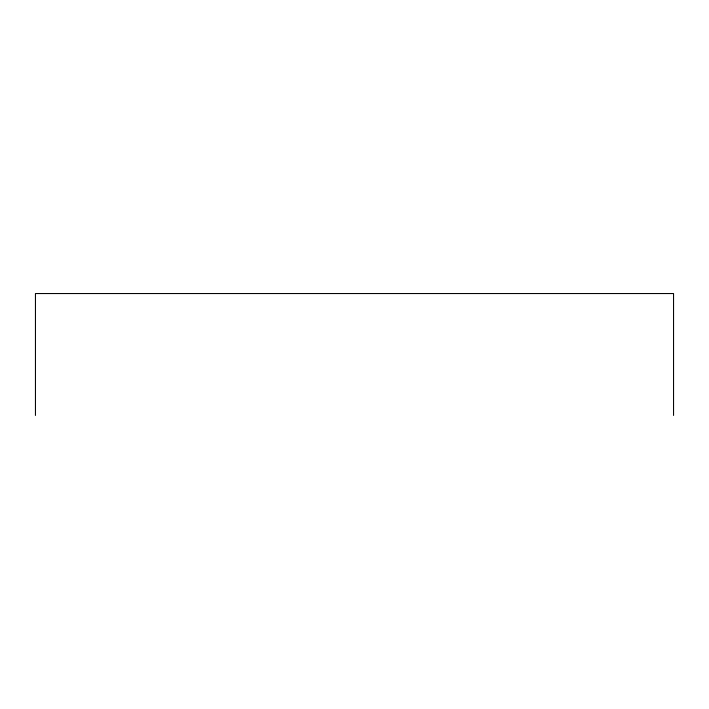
<?xml version="1.0" encoding="UTF-8"?>
<svg xmlns="http://www.w3.org/2000/svg" width="709" height="709" viewBox="0 0 709 709"><rect width="100%" height="100%" fill="white"/><g stroke="black" fill="none" stroke-linecap="round" stroke-linejoin="round"><path stroke-width="1.06" d="M673.55 415.456L673.55 293.544L35.45 293.544L35.45 415.456"/></g></svg>
